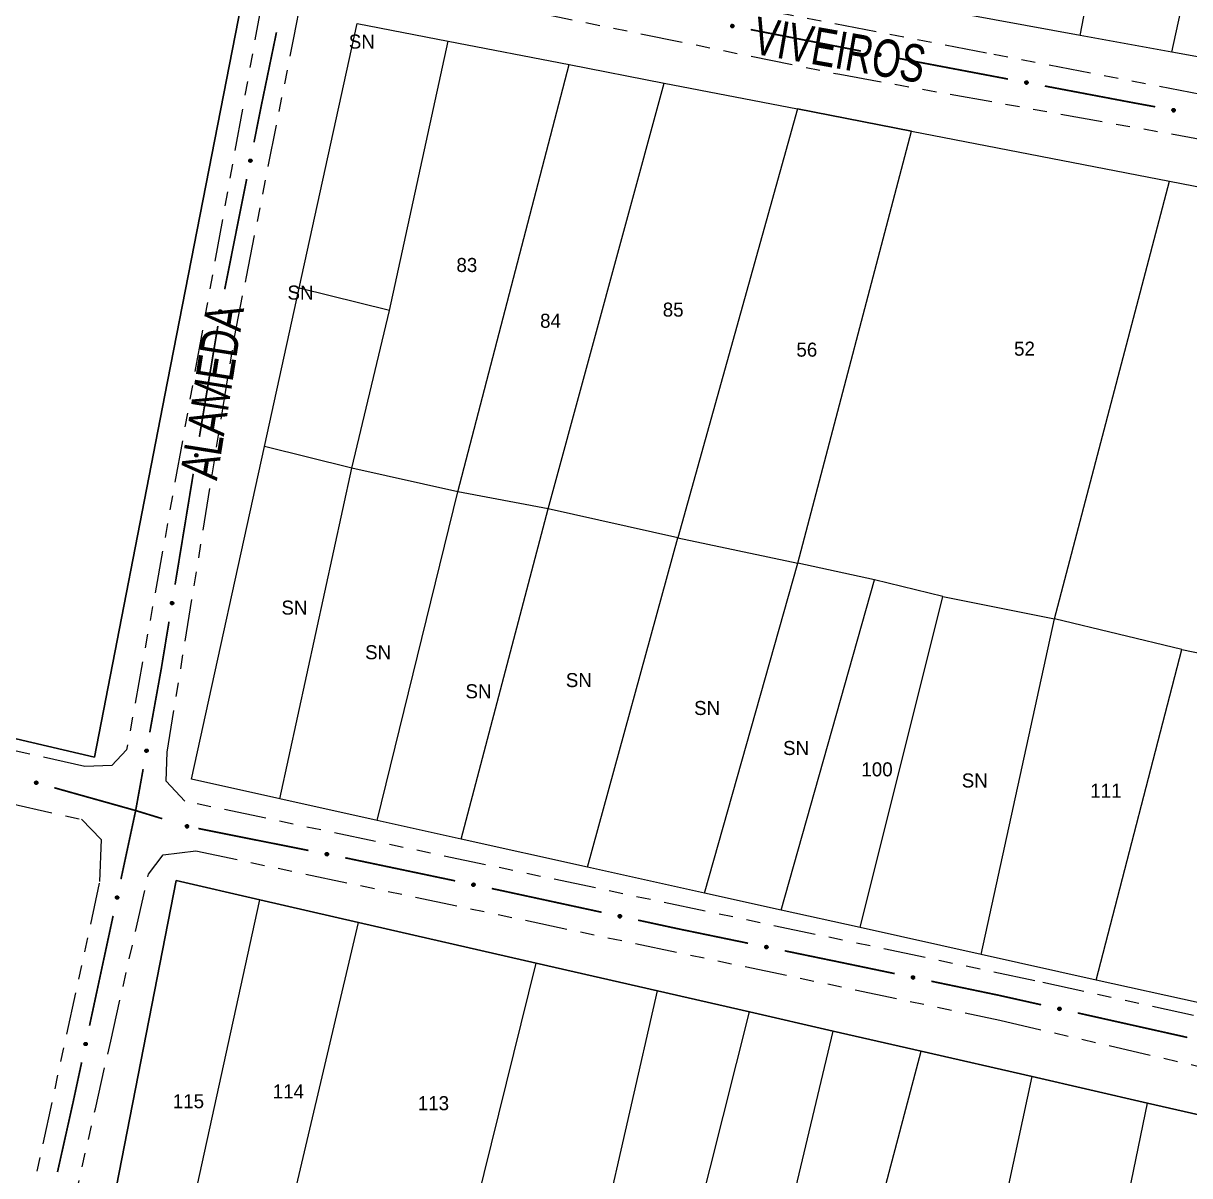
# Model space of a CAD drawing. Extents: x 209193 to 212081, y 4877574 to 4880493.
# Drawn here: x 210983.4 to 211108, y 4878698.2 to 4878821.3 of the extents above; entities that cross this region are included whole.
import ezdxf
from ezdxf.enums import TextEntityAlignment as Align

# ---------------------------------------------------------------- set-up
doc = ezdxf.new("R2010")
doc.units = 0
doc.header["$LTSCALE"] = 1.5
doc.header["$MEASUREMENT"] = 0
doc.linetypes.add('TRACO_25', pattern=[8, 3, -1, 1, -1, 1, -1])
for name, color, linetype in [('CD_MALHA_LOTES', 7, 'CONTINUOUS'), ('RU-QUADRA', 210, 'CONTINUOUS'), ('SV-EIXO-RUA-N-PAV', 6, 'CONTINUOUS'), ('SV-RUA-NAO-PAV', 7, 'CONTINUOUS'), ('SV-TXT-RUA-N-PAV', 7, 'CONTINUOUS'), ('Th_NmrPort', 1, 'CONTINUOUS')]:
    doc.layers.add(name, color=color, linetype=linetype)
doc.styles.add('ARIAL', font='ARIAL.SHX')

msp = doc.modelspace()

# ---------------------------------------------------------------- linework, layer by layer
at = {"layer": 'CD_MALHA_LOTES', "linetype": 'Continuous', "flags": 128}
for points in [[(211096.336239, 4878819.991037), (211104.103904, 4878860.269322)], [(211106.112911, 4878818.216533), (211114.854787, 4878858.151724)], [(211006.679752, 4878823.273756), (210998.540756, 4878781.577056), (210991.027837, 4878742.885523)], [(211096.336239, 4878819.991037), (211081.341526, 4878822.712636)], [(211012.890317, 4878792.999444), (211019.098912, 4878821.277247)], [(211019.098912, 4878821.277247), (211028.818924, 4878819.389638)], [(211106.112911, 4878818.216533), (211096.336239, 4878819.991037)], [(211022.524718, 4878790.593941), (211028.818924, 4878819.389638)], [(211028.818924, 4878819.389638), (211041.74829, 4878816.878778)], [(211117.129556, 4878816.216969), (211106.112911, 4878818.216533)], [(211029.823174, 4878771.230689), (211041.74829, 4878816.878778)], [(211041.74829, 4878816.878778), (211051.898906, 4878814.907547)], [(211039.5048, 4878769.443312), (211051.898906, 4878814.907547)], [(211051.898906, 4878814.907547), (211066.124251, 4878812.14501)], [(211066.124251, 4878812.14501), (211053.356973, 4878766.315402)], [(211078.312231, 4878809.778126), (211066.124251, 4878812.14501)], [(211066.166508, 4878763.634337), (211078.312231, 4878809.778126)], [(211078.312231, 4878809.778126), (211105.873835, 4878804.425711)], [(211093.572957, 4878757.676413), (211105.873835, 4878804.425711)], [(211105.873835, 4878804.425711), (211203.943492, 4878785.380758)], [(211009.179919, 4878776.099984), (211012.890317, 4878792.999444)], [(211022.524718, 4878790.593941), (211012.890317, 4878792.999444)], [(211018.50312, 4878773.762807), (211022.524718, 4878790.593941)], [(211001.374089, 4878740.547383), (211009.179919, 4878776.099984)], [(211018.50312, 4878773.762807), (211009.179919, 4878776.099984)], [(211010.821382, 4878738.450602), (211018.50312, 4878773.762807)], [(211029.823174, 4878771.230689), (211018.50312, 4878773.762807)], [(211021.230855, 4878736.14027), (211029.823174, 4878771.230689)], [(211039.5048, 4878769.443312), (211029.823174, 4878771.230689)], [(211030.189269, 4878734.151994), (211039.5048, 4878769.443312)], [(211053.356973, 4878766.315402), (211039.5048, 4878769.443312)], [(211043.705832, 4878731.152058), (211053.356973, 4878766.315402)], [(211053.356973, 4878766.315402), (211066.166508, 4878763.634337)], [(211056.1972, 4878728.37966), (211066.166508, 4878763.634337)], [(211074.358653, 4878761.84696), (211066.166508, 4878763.634337)], [(211064.37987, 4878726.54959), (211074.358653, 4878761.84696)], [(211081.65711, 4878760.059582), (211074.358653, 4878761.84696)], [(211072.820852, 4878724.690121), (211081.65711, 4878760.059582)], [(211081.65711, 4878760.059582), (211093.572957, 4878757.676413)], [(211085.738087, 4878721.823204), (211093.572957, 4878757.676413)], [(211107.201707, 4878754.399555), (211093.572957, 4878757.676413)], [(211098.048029, 4878719.091072), (211107.201707, 4878754.399555)], [(211107.201707, 4878754.399555), (211118.819658, 4878752.016386)], [(210991.027837, 4878742.885523), (210950.361823, 4878752.40046)], [(211010.821382, 4878738.450602), (211001.374089, 4878740.547383)], [(211021.230855, 4878736.14027), (211010.821382, 4878738.450602)], [(211030.189269, 4878734.151994), (211021.230855, 4878736.14027)], [(211043.705832, 4878731.152058), (211030.189269, 4878734.151994)], [(211056.1972, 4878728.37966), (211043.705832, 4878731.152058)], [(210992.190439, 4878691.074435), (210999.737607, 4878729.712654)], [(210999.737607, 4878729.712654), (211008.684446, 4878727.664197)], [(211000.224832, 4878689.110615), (211008.684446, 4878727.664197)], [(211008.684446, 4878727.664197), (211019.209801, 4878725.254324)], [(211064.37987, 4878726.54959), (211056.1972, 4878728.37966)], [(211072.820852, 4878724.690121), (211064.37987, 4878726.54959)], [(211010.131729, 4878686.674493), (211019.209801, 4878725.254324)], [(211019.209801, 4878725.254324), (211038.21904, 4878720.901992)], [(211085.738087, 4878721.823204), (211072.820852, 4878724.690121)], [(211098.048029, 4878719.091072), (211085.738087, 4878721.823204)], [(211028.646259, 4878682.289473), (211038.21904, 4878720.901992)], [(211038.21904, 4878720.901992), (211051.16517, 4878717.937862)], [(211109.056831, 4878716.647722), (211098.048029, 4878719.091072)], [(211042.288544, 4878679.041309), (211051.16517, 4878717.937862)], [(211051.16517, 4878717.937862), (211061.002586, 4878715.685499)], [(211051.220993, 4878676.767595), (211061.002586, 4878715.685499)], [(211061.002586, 4878715.685499), (211069.949424, 4878713.637042)], [(211060.640666, 4878674.656289), (211069.949424, 4878713.637042)], [(211069.949424, 4878713.637042), (211079.359218, 4878711.482587)], [(211069.08589, 4878672.707391), (211079.359218, 4878711.482587)], [(211079.359218, 4878711.482587), (211091.189786, 4878708.773875)], [(211082.728175, 4878669.459228), (211091.189786, 4878708.773875)], [(211091.189786, 4878708.773875), (211103.518642, 4878705.951075)], [(211095.396011, 4878666.535882), (211103.518642, 4878705.951075)], [(211103.518642, 4878705.951075), (211114.95692, 4878703.332181)]]:
    msp.add_lwpolyline(points, dxfattribs=at)
at = {"layer": 'RU-QUADRA', "linetype": 'Continuous', "flags": 128}
for points in [[(211117.129556, 4878816.216969), (211106.112911, 4878818.216533), (211096.336239, 4878819.991037), (211081.341526, 4878822.712636), (211061.94588, 4878826.233021), (211045.603722, 4878829.199187), (211035.561882, 4878831.02182), (211018.015394, 4878834.206575), (211021.599022, 4878867.436577), (211025.019757, 4878866.947901), (211025.752772, 4878875.092509), (211026.730125, 4878883.888686), (211022.169144, 4878884.703147), (211023.369881, 4878894.509162), (211027.055909, 4878924.611728)], [(211109.056831, 4878716.647722), (211098.048029, 4878719.091072), (211085.738087, 4878721.823204), (211072.820852, 4878724.690121), (211064.37987, 4878726.54959), (211056.1972, 4878728.37966), (211043.705832, 4878731.152058), (211030.189269, 4878734.151994), (211021.230855, 4878736.14027), (211010.821382, 4878738.450602), (211001.374089, 4878740.547383), (211009.179919, 4878776.099984), (211012.890317, 4878792.999444), (211019.098912, 4878821.277247), (211028.818924, 4878819.389638), (211041.74829, 4878816.878778), (211051.898906, 4878814.907547), (211066.124251, 4878812.14501), (211078.312231, 4878809.778126), (211105.873835, 4878804.425711), (211203.943492, 4878785.380758)], [(211146.839089, 4878696.032479), (211128.816342, 4878700.158945), (211114.95692, 4878703.332181), (211103.518642, 4878705.951075), (211091.189786, 4878708.773875), (211079.359218, 4878711.482587), (211069.949424, 4878713.637042), (211061.002586, 4878715.685499), (211051.16517, 4878717.937862), (211038.21904, 4878720.901992), (211019.209801, 4878725.254324), (211008.684446, 4878727.664197), (210999.737607, 4878729.712654), (210992.190439, 4878691.074435)]]:
    msp.add_lwpolyline(points, dxfattribs=at)
msp.add_lwpolyline([(210867.941181, 4878771.685046), (210896.658712, 4878764.965786), (210912.331537, 4878761.298696), (210919.51501, 4878759.617924), (210926.524214, 4878757.977927), (210933.295986, 4878756.393484), (210941.191756, 4878754.546051), (210950.361823, 4878752.40046), (210991.027837, 4878742.885523), (210998.540756, 4878781.577056), (211006.679752, 4878823.273756), (210966.156792, 4878831.080281), (210957.885942, 4878832.673615), (210950.506752, 4878834.095175), (210942.983568, 4878835.544475), (210936.593513, 4878836.775484), (210913.141711, 4878841.293344), (210900.346744, 4878843.803453), (210886.596787, 4878846.430925), (210863.68386, 4878850.821126), (210872.323717, 4878808.373134), (210876.956684, 4878807.496626), (210874.769455, 4878798.808468), (210870.387743, 4878781.403332)], close=True, dxfattribs=at)
at = {"layer": 'SV-EIXO-RUA-N-PAV'}
for points in [[(211059.045247, 4878821.137014), (211059.085413, 4878821.164919), (211059.125641, 4878821.180688), (211059.162978, 4878821.184183), (211059.196777, 4878821.178669), (211059.23072, 4878821.169132), (211059.26282, 4878821.151968), (211059.294228, 4878821.125025), (211059.322503, 4878821.084929), (211059.335948, 4878821.042658), (211059.341334, 4878821.006236), (211059.337613, 4878820.970661), (211059.327796, 4878820.937843), (211059.308864, 4878820.905089), (211059.281249, 4878820.873526), (211059.240243, 4878820.846071), (211059.200699, 4878820.830882), (211059.164496, 4878820.828449), (211059.128755, 4878820.832416), (211059.094219, 4878820.842567), (211059.062806, 4878820.859598), (211059.031078, 4878820.887459), (211059.004515, 4878820.928291), (211058.988916, 4878820.967559), (211058.985975, 4878821.003718), (211058.990673, 4878821.038817), (211058.999824, 4878821.072978), (211059.015735, 4878821.105964), (211059.045247, 4878821.137014)], [(211074.75003, 4878818.07764), (211074.790197, 4878818.105545), (211074.830425, 4878818.121314), (211074.867762, 4878818.124809), (211074.901561, 4878818.119295), (211074.935504, 4878818.109759), (211074.967604, 4878818.092594), (211074.999012, 4878818.065651), (211075.027287, 4878818.025555), (211075.040732, 4878817.983284), (211075.046117, 4878817.946862), (211075.042396, 4878817.911288), (211075.03258, 4878817.878469), (211075.013648, 4878817.845715), (211074.986033, 4878817.814153), (211074.945027, 4878817.786697), (211074.905483, 4878817.771508), (211074.86928, 4878817.769075), (211074.833539, 4878817.773043), (211074.799003, 4878817.783194), (211074.767589, 4878817.800224), (211074.735861, 4878817.828085), (211074.709299, 4878817.868918), (211074.693699, 4878817.908185), (211074.690759, 4878817.944344), (211074.695457, 4878817.979444), (211074.704608, 4878818.013604), (211074.720519, 4878818.046591), (211074.75003, 4878818.07764)], [(211090.469013, 4878815.095344), (211090.509029, 4878815.123464), (211090.549172, 4878815.139448), (211090.586489, 4878815.143144), (211090.620318, 4878815.137811), (211090.654311, 4878815.128457), (211090.686503, 4878815.111465), (211090.718055, 4878815.084691), (211090.746545, 4878815.044748), (211090.760217, 4878815.002549), (211090.765798, 4878814.966157), (211090.762268, 4878814.930563), (211090.752628, 4878814.897692), (211090.733871, 4878814.864837), (211090.706427, 4878814.833127), (211090.665568, 4878814.805451), (211090.626106, 4878814.79005), (211090.589917, 4878814.787423), (211090.554155, 4878814.791199), (211090.519565, 4878814.801164), (211090.488061, 4878814.818026), (211090.456184, 4878814.845716), (211090.429402, 4878814.886406), (211090.413592, 4878814.925589), (211090.410458, 4878814.961732), (211090.414968, 4878814.996856), (211090.423935, 4878815.031065), (211090.439668, 4878815.064136), (211090.469013, 4878815.095344)], [(211106.193662, 4878812.143204), (211106.233528, 4878812.171538), (211106.273584, 4878812.187737), (211106.310882, 4878812.191632), (211106.344738, 4878812.18648), (211106.378781, 4878812.177308), (211106.411063, 4878812.160488), (211106.442758, 4878812.133883), (211106.471461, 4878812.094092), (211106.485358, 4878812.051968), (211106.491133, 4878812.015606), (211106.487794, 4878811.979993), (211106.478329, 4878811.947071), (211106.459749, 4878811.914116), (211106.432474, 4878811.88226), (211106.391764, 4878811.854366), (211106.352385, 4878811.838755), (211106.31621, 4878811.835935), (211106.280429, 4878811.839519), (211106.245786, 4878811.849299), (211106.214192, 4878811.865992), (211106.182167, 4878811.893512), (211106.155169, 4878811.934057), (211106.13915, 4878811.973155), (211106.135822, 4878812.009281), (211106.140144, 4878812.044429), (211106.148928, 4878812.078685), (211106.164485, 4878812.11184), (211106.193662, 4878812.143204)], [(211007.803381, 4878806.731752), (211007.831108, 4878806.691462), (211007.846699, 4878806.651165), (211007.850029, 4878806.613813), (211007.844365, 4878806.580038), (211007.834679, 4878806.546138), (211007.817373, 4878806.514114), (211007.790292, 4878806.482826), (211007.750071, 4878806.454728), (211007.707741, 4878806.44147), (211007.671296, 4878806.436246), (211007.635738, 4878806.440124), (211007.602963, 4878806.450085), (211007.570293, 4878806.469162), (211007.538853, 4878806.496916), (211007.511579, 4878806.538043), (211007.496565, 4878806.577654), (211007.494292, 4878806.613867), (211007.498417, 4878806.64959), (211007.508721, 4878806.684081), (211007.52589, 4878806.715419), (211007.553891, 4878806.747023), (211007.59484, 4878806.773405), (211007.634176, 4878806.788831), (211007.670348, 4878806.791611), (211007.705426, 4878806.786758), (211007.739546, 4878806.777457), (211007.772462, 4878806.7614), (211007.803381, 4878806.731752)], [(211004.588087, 4878790.63011), (211004.617076, 4878790.590718), (211004.633935, 4878790.550935), (211004.638446, 4878790.513707), (211004.633854, 4878790.47977), (211004.625246, 4878790.44558), (211004.608962, 4878790.413024), (211004.582885, 4878790.380894), (211004.543574, 4878790.351538), (211004.501686, 4878790.336945), (211004.465424, 4878790.33057), (211004.429761, 4878790.33332), (211004.396687, 4878790.342239), (211004.363429, 4878790.360272), (211004.331127, 4878790.387016), (211004.302564, 4878790.42726), (211004.286303, 4878790.466375), (211004.282885, 4878790.502499), (211004.285877, 4878790.538334), (211004.295084, 4878790.573134), (211004.311252, 4878790.605), (211004.338238, 4878790.637475), (211004.378332, 4878790.66514), (211004.41716, 4878790.681804), (211004.453226, 4878790.685728), (211004.48844, 4878790.681988), (211004.522837, 4878790.673771), (211004.556245, 4878790.658765), (211004.588087, 4878790.63011)], [(211002.027235, 4878775.264996), (211002.056223, 4878775.225604), (211002.073082, 4878775.185821), (211002.077593, 4878775.148593), (211002.073002, 4878775.114656), (211002.064394, 4878775.080466), (211002.04811, 4878775.04791), (211002.022033, 4878775.01578), (211001.982722, 4878774.986423), (211001.940833, 4878774.971831), (211001.904572, 4878774.965456), (211001.868909, 4878774.968206), (211001.835835, 4878774.977125), (211001.802577, 4878774.995158), (211001.770274, 4878775.021902), (211001.741711, 4878775.062145), (211001.725451, 4878775.101261), (211001.722033, 4878775.137384), (211001.725025, 4878775.17322), (211001.734231, 4878775.20802), (211001.7504, 4878775.239885), (211001.777386, 4878775.272361), (211001.81748, 4878775.300026), (211001.856307, 4878775.316689), (211001.892373, 4878775.320613), (211001.927588, 4878775.316873), (211001.961985, 4878775.308657), (211001.995392, 4878775.29365), (211002.027235, 4878775.264996)], [(210999.433058, 4878759.476991), (210999.462147, 4878759.437674), (210999.479108, 4878759.397935), (210999.483714, 4878759.360718), (210999.479209, 4878759.32677), (210999.470689, 4878759.292558), (210999.454489, 4878759.25996), (210999.428494, 4878759.227763), (210999.389258, 4878759.198306), (210999.347407, 4878759.183607), (210999.311162, 4878759.177139), (210999.275492, 4878759.179798), (210999.242395, 4878759.188632), (210999.209091, 4878759.20658), (210999.17672, 4878759.233241), (210999.148054, 4878759.273411), (210999.131694, 4878759.312485), (210999.128183, 4878759.3486), (210999.131084, 4878759.384443), (210999.140201, 4878759.419266), (210999.156288, 4878759.451173), (210999.183191, 4878759.483717), (210999.223214, 4878759.511485), (210999.261999, 4878759.528248), (210999.298054, 4878759.532264), (210999.333278, 4878759.528614), (210999.367696, 4878759.520485), (210999.401142, 4878759.505565), (210999.433058, 4878759.476991)], [(210996.702988, 4878743.710349), (210996.73144, 4878743.670568), (210996.747759, 4878743.630561), (210996.751766, 4878743.593275), (210996.746715, 4878743.559403), (210996.737645, 4878743.525333), (210996.720922, 4878743.493001), (210996.694412, 4878743.461227), (210996.654707, 4878743.432405), (210996.612625, 4878743.418381), (210996.57628, 4878743.412498), (210996.540657, 4878743.415731), (210996.507707, 4878743.425096), (210996.474697, 4878743.443578), (210996.442759, 4878743.470757), (210996.414744, 4878743.511384), (210996.399015, 4878743.550716), (210996.396086, 4878743.586882), (210996.399563, 4878743.622674), (210996.40924, 4878743.657346), (210996.425839, 4878743.68899), (210996.453262, 4878743.721097), (210996.493726, 4878743.748216), (210996.532776, 4878743.764352), (210996.568892, 4878743.767788), (210996.604052, 4878743.763571), (210996.638335, 4878743.75489), (210996.671536, 4878743.739432), (210996.702988, 4878743.710349)], [(210984.687478, 4878740.316382), (210984.729766, 4878740.340955), (210984.771134, 4878740.353427), (210984.808632, 4878740.353899), (210984.841876, 4878740.345675), (210984.874939, 4878740.333431), (210984.905549, 4878740.313733), (210984.934681, 4878740.284344), (210984.959629, 4878740.242097), (210984.96962, 4878740.198879), (210984.972049, 4878740.162142), (210984.96547, 4878740.126983), (210984.953037, 4878740.095063), (210984.931524, 4878740.063943), (210984.901453, 4878740.034712), (210984.858365, 4878740.010655), (210984.817725, 4878739.998705), (210984.781443, 4878739.999202), (210984.746139, 4878740.00604), (210984.712534, 4878740.018944), (210984.682598, 4878740.038454), (210984.653221, 4878740.068784), (210984.630039, 4878740.111626), (210984.617659, 4878740.152024), (210984.617646, 4878740.188303), (210984.62516, 4878740.222909), (210984.637037, 4878740.25622), (210984.655558, 4878740.287815), (210984.687478, 4878740.316382)], [(211000.785755, 4878735.65332), (211000.826036, 4878735.681059), (211000.866328, 4878735.696663), (211000.903679, 4878735.700004), (211000.937455, 4878735.694351), (211000.971358, 4878735.684675), (211001.003388, 4878735.667379), (211001.034685, 4878735.640308), (211001.062794, 4878735.600095), (211001.076066, 4878735.55777), (211001.081302, 4878735.521326), (211001.077434, 4878735.485767), (211001.067483, 4878735.452989), (211001.048416, 4878735.420313), (211001.020672, 4878735.388864), (211000.979554, 4878735.361577), (211000.939948, 4878735.346551), (211000.903735, 4878735.344267), (211000.86801, 4878735.348381), (211000.833516, 4878735.358674), (211000.802173, 4878735.375834), (211000.77056, 4878735.403825), (211000.744166, 4878735.444766), (211000.728728, 4878735.484097), (211000.725936, 4878735.520268), (211000.730778, 4878735.555348), (211000.740069, 4878735.589471), (211000.756116, 4878735.622391), (211000.785755, 4878735.65332)], [(211015.723632, 4878732.679575), (211015.763913, 4878732.707315), (211015.804205, 4878732.722918), (211015.841556, 4878732.72626), (211015.875333, 4878732.720606), (211015.909236, 4878732.710931), (211015.941265, 4878732.693634), (211015.972562, 4878732.666563), (211016.000672, 4878732.626351), (211016.013944, 4878732.584025), (211016.019179, 4878732.547582), (211016.015312, 4878732.512022), (211016.005361, 4878732.479244), (211015.986294, 4878732.446568), (211015.95855, 4878732.41512), (211015.917431, 4878732.387833), (211015.877825, 4878732.372806), (211015.841612, 4878732.370523), (211015.805888, 4878732.374637), (211015.771394, 4878732.38493), (211015.740051, 4878732.402089), (211015.708438, 4878732.43008), (211015.682043, 4878732.471022), (211015.666605, 4878732.510353), (211015.663814, 4878732.546524), (211015.668656, 4878732.581604), (211015.677947, 4878732.615726), (211015.693993, 4878732.648647), (211015.723632, 4878732.679575)], [(211031.387988, 4878729.41442), (211031.428552, 4878729.441744), (211031.469002, 4878729.456932), (211031.506386, 4878729.45989), (211031.540102, 4878729.453889), (211031.573904, 4878729.443865), (211031.605754, 4878729.42624), (211031.636771, 4878729.398848), (211031.664465, 4878729.358349), (211031.677301, 4878729.315889), (211031.682161, 4878729.279394), (211031.677929, 4878729.243876), (211031.667641, 4878729.211202), (211031.648239, 4878729.178724), (211031.620173, 4878729.147562), (211031.578775, 4878729.1207), (211031.539017, 4878729.106082), (211031.502783, 4878729.104171), (211031.467103, 4878729.108652), (211031.432716, 4878729.119299), (211031.401551, 4878729.13678), (211031.370228, 4878729.165095), (211031.344256, 4878729.206306), (211031.329223, 4878729.245793), (211031.326804, 4878729.281991), (211031.332006, 4878729.317019), (211031.341648, 4878729.351045), (211031.358032, 4878729.383798), (211031.387988, 4878729.41442)], [(210993.560873, 4878728.020352), (210993.588022, 4878727.979671), (210993.603036, 4878727.939155), (210993.605833, 4878727.901759), (210993.599687, 4878727.868069), (210993.589518, 4878727.83431), (210993.571756, 4878727.802537), (210993.544231, 4878727.771638), (210993.503613, 4878727.744118), (210993.461098, 4878727.731465), (210993.424582, 4878727.726762), (210993.389083, 4878727.731147), (210993.356454, 4878727.741576), (210993.324059, 4878727.761117), (210993.293019, 4878727.789317), (210993.266335, 4878727.83083), (210993.251888, 4878727.870651), (210993.250133, 4878727.906893), (210993.254767, 4878727.942553), (210993.265562, 4878727.976894), (210993.283178, 4878728.007983), (210993.311627, 4878728.039185), (210993.352949, 4878728.064979), (210993.392501, 4878728.079842), (210993.428709, 4878728.082105), (210993.463714, 4878728.076752), (210993.497698, 4878728.066964), (210993.530381, 4878728.050439), (210993.560873, 4878728.020352)], [(211047.030857, 4878726.049732), (211047.071591, 4878726.076801), (211047.112136, 4878726.091736), (211047.149537, 4878726.09446), (211047.183215, 4878726.088249), (211047.216954, 4878726.078014), (211047.248693, 4878726.06019), (211047.279538, 4878726.032605), (211047.306979, 4878725.991933), (211047.319549, 4878725.949394), (211047.324181, 4878725.912869), (211047.319726, 4878725.877378), (211047.309234, 4878725.844769), (211047.28963, 4878725.812413), (211047.261369, 4878725.781428), (211047.219805, 4878725.754824), (211047.179956, 4878725.740455), (211047.14371, 4878725.738771), (211047.108059, 4878725.743475), (211047.073739, 4878725.754337), (211047.042685, 4878725.772013), (211047.011539, 4878725.800523), (211046.985825, 4878725.841895), (211046.971039, 4878725.881476), (211046.968846, 4878725.917688), (211046.974268, 4878725.952683), (211046.984122, 4878725.986647), (211047.000711, 4878726.019298), (211047.030857, 4878726.049732)], [(211062.686925, 4878722.756058), (211062.727398, 4878722.783515), (211062.767798, 4878722.798837), (211062.805172, 4878722.801917), (211062.838908, 4878722.796028), (211062.872743, 4878722.786116), (211062.904651, 4878722.768596), (211062.935758, 4878722.741307), (211062.963586, 4878722.700899), (211062.976561, 4878722.658482), (211062.981542, 4878722.622002), (211062.977426, 4878722.586471), (211062.967246, 4878722.553763), (211062.947952, 4878722.521221), (211062.919989, 4878722.489967), (211062.87868, 4878722.462968), (211062.83897, 4878722.448219), (211062.802742, 4878722.446189), (211062.767048, 4878722.450552), (211062.732626, 4878722.461086), (211062.701404, 4878722.478464), (211062.669987, 4878722.506675), (211062.643879, 4878722.5478), (211062.628716, 4878722.587238), (211062.626178, 4878722.623428), (211062.631265, 4878722.658473), (211062.640794, 4878722.69253), (211062.65707, 4878722.725338), (211062.686925, 4878722.756058)], [(211078.35416, 4878719.508967), (211078.394681, 4878719.536354), (211078.435108, 4878719.551606), (211078.472487, 4878719.554622), (211078.506212, 4878719.548675), (211078.54003, 4878719.538704), (211078.571908, 4878719.52113), (211078.602967, 4878719.493787), (211078.630726, 4878719.453331), (211078.643628, 4878719.410892), (211078.648546, 4878719.374404), (211078.64437, 4878719.33888), (211078.634133, 4878719.30619), (211078.614783, 4878719.273681), (211078.586766, 4878719.242475), (211078.545411, 4878719.215547), (211078.505675, 4878719.200866), (211078.469444, 4878719.198898), (211078.433757, 4878719.203323), (211078.399354, 4878719.213916), (211078.368162, 4878719.231348), (211078.336793, 4878719.259613), (211078.310756, 4878719.300783), (211078.295661, 4878719.340247), (211078.293185, 4878719.376441), (211078.298333, 4878719.411477), (211078.30792, 4878719.445518), (211078.324253, 4878719.478297), (211078.35416, 4878719.508967)], [(211093.999759, 4878716.154326), (211094.040678, 4878716.181116), (211094.081323, 4878716.195773), (211094.118743, 4878716.19824), (211094.152377, 4878716.191798), (211094.186045, 4878716.181333), (211094.217661, 4878716.163292), (211094.248317, 4878716.135496), (211094.275478, 4878716.094637), (211094.287757, 4878716.052013), (211094.292138, 4878716.015457), (211094.287441, 4878715.979998), (211094.276726, 4878715.947461), (211094.2569, 4878715.91524), (211094.228428, 4878715.884449), (211094.186682, 4878715.858131), (211094.146736, 4878715.844035), (211094.11048, 4878715.842599), (211094.074861, 4878715.847547), (211094.040617, 4878715.858644), (211094.009684, 4878715.876532), (211093.978734, 4878715.905255), (211093.953304, 4878715.946802), (211093.93879, 4878715.986483), (211093.936845, 4878716.02271), (211093.942507, 4878716.057667), (211093.952593, 4878716.091563), (211093.969405, 4878716.124099), (211093.999759, 4878716.154326)], [(210990.202189, 4878712.376796), (210990.229319, 4878712.336102), (210990.244315, 4878712.29558), (210990.247094, 4878712.258183), (210990.240933, 4878712.224495), (210990.230749, 4878712.190741), (210990.212972, 4878712.158976), (210990.185433, 4878712.12809), (210990.144803, 4878712.100588), (210990.102282, 4878712.087955), (210990.065764, 4878712.083268), (210990.030267, 4878712.08767), (210989.997642, 4878712.098113), (210989.965257, 4878712.117669), (210989.934229, 4878712.145884), (210989.907564, 4878712.187408), (210989.893135, 4878712.227236), (210989.891397, 4878712.263479), (210989.896048, 4878712.299137), (210989.906858, 4878712.333473), (210989.924488, 4878712.364554), (210989.952951, 4878712.395743), (210989.994285, 4878712.421518), (210990.033844, 4878712.436363), (210990.070053, 4878712.43861), (210990.105056, 4878712.43324), (210990.139035, 4878712.423437), (210990.17171, 4878712.406897), (210990.202189, 4878712.376796)]]:
    msp.add_lwpolyline(points, close=True, dxfattribs=at)
for points in [[(211058.990673, 4878821.038817), (211059.341334, 4878821.006236)], [(211058.990792, 4878821.020347), (211059.337248, 4878820.98622)], [(211058.999176, 4878821.056249), (211059.334099, 4878821.027149)], [(211058.999824, 4878821.072978), (211059.335948, 4878821.042658)], [(211059.012395, 4878821.088428), (211059.324811, 4878821.065102)], [(211059.015735, 4878821.105964), (211059.322503, 4878821.084929)], [(211059.030972, 4878821.119563), (211059.304547, 4878821.103804)], [(211059.045247, 4878821.137014), (211059.294228, 4878821.125025)], [(211059.067743, 4878821.151325), (211059.271185, 4878821.139497)], [(211059.085413, 4878821.164919), (211059.26282, 4878821.151968)], [(211059.108306, 4878821.174007), (211059.237892, 4878821.161274)], [(211059.125641, 4878821.180688), (211059.23072, 4878821.169132)], [(211058.985975, 4878821.003718), (211059.337613, 4878820.970661)], [(211058.988916, 4878820.967559), (211059.327796, 4878820.937843)], [(211058.990705, 4878820.98422), (211059.329646, 4878820.954337)], [(211058.998654, 4878820.946527), (211059.313487, 4878820.92134)], [(211059.004515, 4878820.928291), (211059.308864, 4878820.905089)], [(211059.021858, 4878820.908643), (211059.291971, 4878820.889387)], [(211059.031078, 4878820.887459), (211059.281249, 4878820.873526)], [(211059.052802, 4878820.874811), (211059.253043, 4878820.860826)], [(211059.062806, 4878820.859598), (211059.240243, 4878820.846071)], [(211059.082894, 4878820.850877), (211059.21408, 4878820.839223)], [(211059.094219, 4878820.842567), (211059.200699, 4878820.830882)], [(211074.690759, 4878817.944344), (211075.042396, 4878817.911288)], [(211074.693699, 4878817.908185), (211075.03258, 4878817.878469)], [(211074.695457, 4878817.979444), (211075.046117, 4878817.946862)], [(211074.695489, 4878817.924846), (211075.03443, 4878817.894963)], [(211074.695576, 4878817.960974), (211075.042031, 4878817.926846)], [(211074.703438, 4878817.887153), (211075.018271, 4878817.861966)], [(211074.70396, 4878817.996875), (211075.038883, 4878817.967775)], [(211074.704608, 4878818.013604), (211075.040732, 4878817.983284)], [(211074.709299, 4878817.868918), (211075.013648, 4878817.845715)], [(211074.717179, 4878818.029054), (211075.029595, 4878818.005729)], [(211074.720519, 4878818.046591), (211075.027287, 4878818.025555)], [(211074.726642, 4878817.849269), (211074.996754, 4878817.830014)], [(211074.735756, 4878818.06019), (211075.00933, 4878818.044431)], [(211074.735861, 4878817.828085), (211074.986033, 4878817.814153)], [(211074.75003, 4878818.07764), (211074.999012, 4878818.065651)], [(211074.757586, 4878817.815437), (211074.957826, 4878817.801452)], [(211074.767589, 4878817.800224), (211074.945027, 4878817.786697)], [(211074.772527, 4878818.091951), (211074.975969, 4878818.080123)], [(211074.787677, 4878817.791503), (211074.918864, 4878817.779849)], [(211074.790197, 4878818.105545), (211074.967604, 4878818.092594)], [(211074.799003, 4878817.783194), (211074.905483, 4878817.771508)], [(211074.81309, 4878818.114633), (211074.942676, 4878818.101901)], [(211074.830425, 4878818.121314), (211074.935504, 4878818.109759)], [(211090.410458, 4878814.961732), (211090.762268, 4878814.930563)], [(211090.413592, 4878814.925589), (211090.752628, 4878814.897692)], [(211090.414968, 4878814.996856), (211090.765798, 4878814.966157)], [(211090.415185, 4878814.978387), (211090.761819, 4878814.94612)], [(211090.415292, 4878814.942259), (211090.754389, 4878814.914196)], [(211090.423376, 4878815.014332), (211090.758451, 4878814.98703)], [(211090.423443, 4878814.904609), (211090.738407, 4878814.881113)], [(211090.423935, 4878815.031065), (211090.760217, 4878815.002549)], [(211090.429402, 4878814.886406), (211090.733871, 4878814.864837)], [(211090.436423, 4878815.046582), (211090.748959, 4878815.024934)], [(211090.439668, 4878815.064136), (211090.746545, 4878815.044748)], [(211090.44685, 4878814.86685), (211090.717063, 4878814.849045)], [(211090.454832, 4878815.077817), (211090.728487, 4878815.063526)], [(211090.456184, 4878814.845716), (211090.706427, 4878814.833127)], [(211090.469013, 4878815.095344), (211090.718055, 4878815.084691)], [(211090.477975, 4878814.833185), (211090.678289, 4878814.820275)], [(211090.488061, 4878814.818026), (211090.665568, 4878814.805451)], [(211090.491432, 4878815.109775), (211090.694934, 4878815.09904)], [(211090.508195, 4878814.809413), (211090.639442, 4878814.798463)], [(211090.509029, 4878815.123464), (211090.686503, 4878815.111465)], [(211090.519565, 4878814.801164), (211090.626106, 4878814.79005)], [(211090.531873, 4878815.132675), (211090.661526, 4878815.120638)], [(211090.549172, 4878815.139448), (211090.654311, 4878815.128457)], [(211106.135822, 4878812.009281), (211106.487794, 4878811.979993)], [(211106.13915, 4878811.973155), (211106.478329, 4878811.947071)], [(211106.140144, 4878812.044429), (211106.491133, 4878812.015606)], [(211106.140461, 4878812.025961), (211106.487262, 4878811.995547)], [(211106.140761, 4878811.989835), (211106.480003, 4878811.963584)], [(211106.148459, 4878812.06195), (211106.483675, 4878812.036439)], [(211106.148928, 4878812.078685), (211106.485358, 4878812.051968)], [(211106.149113, 4878811.952229), (211106.464198, 4878811.930416)], [(211106.155169, 4878811.934057), (211106.459749, 4878811.914116)], [(211106.161333, 4878812.094269), (211106.473981, 4878812.074292)], [(211106.164485, 4878812.11184), (211106.471461, 4878812.094092)], [(211106.172721, 4878811.914595), (211106.443025, 4878811.898235)], [(211106.179576, 4878812.125602), (211106.453303, 4878812.112774)], [(211106.182167, 4878811.893512), (211106.432474, 4878811.88226)], [(211106.193662, 4878812.143204), (211106.442758, 4878812.133883)], [(211106.204026, 4878811.881097), (211106.404405, 4878811.869258)], [(211106.214192, 4878811.865992), (211106.391764, 4878811.854366)], [(211106.216005, 4878812.157755), (211106.419561, 4878812.148107)], [(211106.233528, 4878812.171538), (211106.411063, 4878812.160488)], [(211106.234372, 4878811.857487), (211106.365676, 4878811.847239)], [(211106.245786, 4878811.849299), (211106.352385, 4878811.838755)], [(211106.256322, 4878812.180871), (211106.386037, 4878812.169527)], [(211106.273584, 4878812.187737), (211106.378781, 4878812.177308)], [(211007.508721, 4878806.684081), (211007.496565, 4878806.577654)], [(211007.51708, 4878806.69537), (211007.504846, 4878806.564236)], [(211007.52589, 4878806.715419), (211007.511579, 4878806.538043)], [(211007.541147, 4878806.725355), (211007.526278, 4878806.525178)], [(211007.553891, 4878806.747023), (211007.538853, 4878806.496916)], [(211007.575115, 4878806.75615), (211007.554666, 4878806.486124)], [(211007.59484, 4878806.773405), (211007.570293, 4878806.469162)], [(211007.613102, 4878806.779186), (211007.586524, 4878806.464467)], [(211007.634176, 4878806.788831), (211007.602963, 4878806.450085)], [(211007.650829, 4878806.786968), (211007.619449, 4878806.448162)], [(211007.670348, 4878806.791611), (211007.635738, 4878806.440124)], [(211007.686956, 4878806.786721), (211007.651298, 4878806.44042)], [(211007.705426, 4878806.786758), (211007.671296, 4878806.436246)], [(211007.72282, 4878806.778179), (211007.69224, 4878806.443387)], [(211007.739546, 4878806.777457), (211007.707741, 4878806.44147)], [(211007.75494, 4878806.764817), (211007.730235, 4878806.452508)], [(211007.772462, 4878806.7614), (211007.750071, 4878806.454728)], [(211007.785994, 4878806.746103), (211007.769026, 4878806.472601)], [(211007.803381, 4878806.731752), (211007.790292, 4878806.482826)], [(211007.817592, 4878806.709192), (211007.804865, 4878806.505805)], [(211007.831108, 4878806.691462), (211007.817373, 4878806.514114)], [(211007.840095, 4878806.668529), (211007.82679, 4878806.539001)], [(211007.846699, 4878806.651165), (211007.834679, 4878806.546138)], [(211004.295084, 4878790.573134), (211004.286303, 4878790.466375)], [(211004.303081, 4878790.584682), (211004.295006, 4878790.453226)], [(211004.311252, 4878790.605), (211004.302564, 4878790.42726)], [(211004.326187, 4878790.615414), (211004.317663, 4878790.414867)], [(211004.338238, 4878790.637475), (211004.331127, 4878790.387016)], [(211004.359163, 4878790.647269), (211004.347274, 4878790.376731)], [(211004.378332, 4878790.66514), (211004.363429, 4878790.360272)], [(211004.396401, 4878790.671496), (211004.379801, 4878790.356093)], [(211004.41716, 4878790.681804), (211004.396687, 4878790.342239)], [(211004.433864, 4878790.680469), (211004.413226, 4878790.340839)], [(211004.453226, 4878790.685728), (211004.429761, 4878790.33332)], [(211004.46998, 4878790.681366), (211004.445304, 4878790.334109)], [(211004.48844, 4878790.681988), (211004.465424, 4878790.33057)], [(211004.506097, 4878790.673963), (211004.486131, 4878790.338372)], [(211004.522837, 4878790.673771), (211004.501686, 4878790.336945)], [(211004.538624, 4878790.661625), (211004.523818, 4878790.348691)], [(211004.556245, 4878790.658765), (211004.543574, 4878790.351538)], [(211004.570254, 4878790.643904), (211004.561954, 4878790.370001)], [(211004.588087, 4878790.63011), (211004.582885, 4878790.380894)], [(211004.603005, 4878790.608011), (211004.596724, 4878790.404323)], [(211004.617076, 4878790.590718), (211004.608962, 4878790.413024)], [(211004.626784, 4878790.568081), (211004.617587, 4878790.438197)], [(211004.633935, 4878790.550935), (211004.625246, 4878790.44558)], [(211001.734231, 4878775.20802), (211001.725451, 4878775.101261)], [(211001.742229, 4878775.219567), (211001.734153, 4878775.088112)], [(211001.7504, 4878775.239885), (211001.741711, 4878775.062145)], [(211001.765335, 4878775.2503), (211001.75681, 4878775.049752)], [(211001.777386, 4878775.272361), (211001.770274, 4878775.021902)], [(211001.798311, 4878775.282154), (211001.786421, 4878775.011617)], [(211001.81748, 4878775.300026), (211001.802577, 4878774.995158)], [(211001.835549, 4878775.306381), (211001.818949, 4878774.990979)], [(211001.856307, 4878775.316689), (211001.835835, 4878774.977125)], [(211001.873011, 4878775.315354), (211001.852373, 4878774.975725)], [(211001.892373, 4878775.320613), (211001.868909, 4878774.968206)], [(211001.909128, 4878775.316252), (211001.884452, 4878774.968995)], [(211001.927588, 4878775.316873), (211001.904572, 4878774.965456)], [(211001.945244, 4878775.308849), (211001.925279, 4878774.973257)], [(211001.961985, 4878775.308657), (211001.940833, 4878774.971831)], [(211001.977771, 4878775.296511), (211001.962966, 4878774.983576)], [(211001.995392, 4878775.29365), (211001.982722, 4878774.986423)], [(211002.009401, 4878775.278789), (211002.001101, 4878775.004887)], [(211002.027235, 4878775.264996), (211002.022033, 4878775.01578)], [(211002.042153, 4878775.242897), (211002.035872, 4878775.039209)], [(211002.056223, 4878775.225604), (211002.04811, 4878775.04791)], [(211002.065932, 4878775.202967), (211002.056734, 4878775.073082)], [(211002.073082, 4878775.185821), (211002.064394, 4878775.080466)], [(210999.140201, 4878759.419266), (210999.131694, 4878759.312485)], [(210999.148169, 4878759.430834), (210999.14043, 4878759.299359)], [(210999.156288, 4878759.451173), (210999.148054, 4878759.273411)], [(210999.171196, 4878759.461626), (210999.163185, 4878759.261057)], [(210999.183191, 4878759.483717), (210999.17672, 4878759.233241)], [(210999.20409, 4878759.493564), (210999.192893, 4878759.222997)], [(210999.223214, 4878759.511485), (210999.209091, 4878759.20658)], [(210999.241266, 4878759.517887), (210999.225473, 4878759.202443)], [(210999.261999, 4878759.528248), (210999.242395, 4878759.188632)], [(210999.278706, 4878759.526956), (210999.258937, 4878759.187274)], [(210999.298054, 4878759.532264), (210999.275492, 4878759.179798)], [(210999.31482, 4878759.527945), (210999.291033, 4878759.180626)], [(210999.333278, 4878759.528614), (210999.311162, 4878759.177139)], [(210999.350955, 4878759.520635), (210999.331849, 4878759.184993)], [(210999.367696, 4878759.520485), (210999.347407, 4878759.183607)], [(210999.383514, 4878759.50838), (210999.369509, 4878759.195409)], [(210999.401142, 4878759.505565), (210999.389258, 4878759.198306)], [(210999.415189, 4878759.49074), (210999.40759, 4878759.216817)], [(210999.433058, 4878759.476991), (210999.428494, 4878759.227763)], [(210999.448033, 4878759.454931), (210999.442273, 4878759.251228)], [(210999.462147, 4878759.437674), (210999.454489, 4878759.25996)], [(210999.471913, 4878759.415062), (210999.463048, 4878759.285154)], [(210999.479108, 4878759.397935), (210999.470689, 4878759.292558)], [(210996.51188, 4878743.754327), (210996.49101, 4878743.439178)], [(210996.532776, 4878743.764352), (210996.507707, 4878743.425096)], [(210996.54946, 4878743.762792), (210996.524225, 4878743.423473)], [(210996.568892, 4878743.767788), (210996.540657, 4878743.415731)], [(210996.585586, 4878743.7632), (210996.55621, 4878743.416309)], [(210996.604052, 4878743.763571), (210996.57628, 4878743.412498)], [(210996.621599, 4878743.755309), (210996.597091, 4878743.420018)], [(210996.638335, 4878743.75489), (210996.612625, 4878743.418381)], [(210996.40924, 4878743.657346), (210996.399015, 4878743.550716)], [(210996.417393, 4878743.668784), (210996.407538, 4878743.53745)], [(210996.425839, 4878743.68899), (210996.414744, 4878743.511384)], [(210996.440913, 4878743.699201), (210996.429674, 4878743.498787)], [(210996.453262, 4878743.721097), (210996.442759, 4878743.470757)], [(210996.474317, 4878743.730606), (210996.458766, 4878743.460254)], [(210996.493726, 4878743.748216), (210996.474697, 4878743.443578)], [(210996.653956, 4878743.742531), (210996.634914, 4878743.429826)], [(210996.671536, 4878743.739432), (210996.654707, 4878743.432405)], [(210996.685343, 4878743.724383), (210996.673335, 4878743.450618)], [(210996.702988, 4878743.710349), (210996.694412, 4878743.461227)], [(210996.717606, 4878743.688051), (210996.708567, 4878743.484466)], [(210996.73144, 4878743.670568), (210996.720922, 4878743.493001)], [(210996.740841, 4878743.647802), (210996.729886, 4878743.518054)], [(210996.747759, 4878743.630561), (210996.737645, 4878743.525333)], [(210984.617646, 4878740.188303), (210984.96547, 4878740.126983)], [(210984.617659, 4878740.152024), (210984.953037, 4878740.095063)], [(210984.620787, 4878740.168487), (210984.956212, 4878740.111354)], [(210984.623788, 4878740.204489), (210984.966361, 4878740.142521)], [(210984.62516, 4878740.222909), (210984.972049, 4878740.162142)], [(210984.625669, 4878740.130275), (210984.937443, 4878740.079769)], [(210984.630039, 4878740.111626), (210984.931524, 4878740.063943)], [(210984.635042, 4878740.239597), (210984.966525, 4878740.18357)], [(210984.637037, 4878740.25622), (210984.96962, 4878740.198879)], [(210984.64574, 4878740.090642), (210984.913419, 4878740.049656)], [(210984.650814, 4878740.270605), (210984.960329, 4878740.222149)], [(210984.653221, 4878740.068784), (210984.901453, 4878740.034712)], [(210984.655558, 4878740.287815), (210984.959629, 4878740.242097)], [(210984.671843, 4878740.30014), (210984.943254, 4878740.26236)], [(210984.673854, 4878740.054424), (210984.872314, 4878740.024329)], [(210984.682598, 4878740.038454), (210984.858365, 4878740.010655)], [(210984.687478, 4878740.316382), (210984.934681, 4878740.284344)], [(210984.701916, 4878740.02814), (210984.831735, 4878740.00594)], [(210984.711056, 4878740.328831), (210984.91288, 4878740.300628)], [(210984.712534, 4878740.018944), (210984.817725, 4878739.998705)], [(210984.729766, 4878740.340955), (210984.905549, 4878740.313733)], [(210984.753317, 4878740.348167), (210984.881454, 4878740.32502)], [(210984.771134, 4878740.353427), (210984.874939, 4878740.333431)], [(211000.725936, 4878735.520268), (211001.077434, 4878735.485767)], [(211000.728728, 4878735.484097), (211001.067483, 4878735.452989)], [(211000.730585, 4878735.500751), (211001.069401, 4878735.469475)], [(211000.730778, 4878735.555348), (211001.081302, 4878735.521326)], [(211000.730821, 4878735.536878), (211001.077133, 4878735.501327)], [(211000.738379, 4878735.463026), (211001.053106, 4878735.436545)], [(211000.739352, 4878735.572744), (211001.074153, 4878735.542268)], [(211000.740069, 4878735.589471), (211001.076066, 4878735.55777)], [(211000.744166, 4878735.444766), (211001.048416, 4878735.420313)], [(211000.752704, 4878735.604869), (211001.065021, 4878735.58026)], [(211000.756116, 4878735.622391), (211001.062794, 4878735.600095)], [(211000.761427, 4878735.425046), (211001.031459, 4878735.404681)], [(211000.77056, 4878735.403825), (211001.020672, 4878735.388864)], [(211000.771409, 4878735.635928), (211001.044916, 4878735.619045)], [(211000.785755, 4878735.65332), (211001.034685, 4878735.640308)], [(211000.792232, 4878735.391088), (211000.992414, 4878735.37628)], [(211000.802173, 4878735.375834), (211000.979554, 4878735.361577)], [(211000.80831, 4878735.667538), (211001.011701, 4878735.654874)], [(211000.822225, 4878735.36703), (211000.953363, 4878735.354837)], [(211000.826036, 4878735.681059), (211001.003388, 4878735.667379)], [(211000.833516, 4878735.358674), (211000.939948, 4878735.346551)], [(211000.848966, 4878735.690053), (211000.978498, 4878735.676788)], [(211000.866328, 4878735.696663), (211000.971358, 4878735.684675)], [(211015.663814, 4878732.546524), (211016.015312, 4878732.512022)], [(211015.668656, 4878732.581604), (211016.019179, 4878732.547582)], [(211015.668698, 4878732.563133), (211016.015011, 4878732.527583)], [(211015.67723, 4878732.599), (211016.012031, 4878732.568523)], [(211015.677947, 4878732.615726), (211016.013944, 4878732.584025)], [(211015.690581, 4878732.631124), (211016.002898, 4878732.606515)], [(211015.693993, 4878732.648647), (211016.000672, 4878732.626351)], [(211015.709286, 4878732.662183), (211015.982793, 4878732.6453)], [(211015.723632, 4878732.679575), (211015.972562, 4878732.666563)], [(211015.746187, 4878732.693793), (211015.949579, 4878732.68113)], [(211015.763913, 4878732.707315), (211015.941265, 4878732.693634)], [(211015.786843, 4878732.716308), (211015.916376, 4878732.703044)], [(211015.804205, 4878732.722918), (211015.909236, 4878732.710931)], [(211015.666605, 4878732.510353), (211016.005361, 4878732.479244)], [(211015.668463, 4878732.527006), (211016.007279, 4878732.495731)], [(211015.676257, 4878732.489281), (211015.990984, 4878732.462801)], [(211015.682043, 4878732.471022), (211015.986294, 4878732.446568)], [(211015.699305, 4878732.451302), (211015.969336, 4878732.430936)], [(211015.708438, 4878732.43008), (211015.95855, 4878732.41512)], [(211015.73011, 4878732.417343), (211015.930291, 4878732.402536)], [(211015.740051, 4878732.402089), (211015.917431, 4878732.387833)], [(211015.760103, 4878732.393285), (211015.89124, 4878732.381092)], [(211015.771394, 4878732.38493), (211015.877825, 4878732.372806)], [(211031.326804, 4878729.281991), (211031.677929, 4878729.243876)], [(211031.329223, 4878729.245793), (211031.667641, 4878729.211202)], [(211031.331252, 4878729.262427), (211031.669728, 4878729.227668)], [(211031.331859, 4878729.29855), (211031.677787, 4878729.259439)], [(211031.332006, 4878729.317019), (211031.682161, 4878729.279394)], [(211031.338658, 4878729.224623), (211031.653096, 4878729.194907)], [(211031.340759, 4878729.334327), (211031.675229, 4878729.300408)], [(211031.341648, 4878729.351045), (211031.677301, 4878729.315889)], [(211031.344256, 4878729.206306), (211031.648239, 4878729.178724)], [(211031.35444, 4878729.366312), (211031.666487, 4878729.338492)], [(211031.358032, 4878729.383798), (211031.664465, 4878729.358349)], [(211031.361314, 4878729.186409), (211031.631121, 4878729.163267)], [(211031.370228, 4878729.165095), (211031.620173, 4878729.147562)], [(211031.373463, 4878729.397177), (211031.646783, 4878729.377481)], [(211031.387988, 4878729.41442), (211031.636771, 4878729.398848)], [(211031.391767, 4878729.152136), (211031.591786, 4878729.13527)], [(211031.401551, 4878729.13678), (211031.578775, 4878729.1207)], [(211031.410688, 4878729.428406), (211031.613938, 4878729.41365)], [(211031.421512, 4878729.127771), (211031.552517, 4878729.114229)], [(211031.428552, 4878729.441744), (211031.605754, 4878729.42624)], [(211031.432716, 4878729.119299), (211031.539017, 4878729.106082)], [(211031.451573, 4878729.450501), (211031.580963, 4878729.435905)], [(211031.469002, 4878729.456932), (211031.573904, 4878729.443865)], [(210993.265562, 4878727.976894), (210993.251888, 4878727.870651)], [(210993.274082, 4878727.988061), (210993.259977, 4878727.857116)], [(210993.283178, 4878728.007983), (210993.266335, 4878727.83083)], [(210993.298575, 4878728.017701), (210993.280849, 4878727.817756)], [(210993.311627, 4878728.039185), (210993.293019, 4878727.789317)], [(210993.332979, 4878728.048007), (210993.308677, 4878727.778301)], [(210993.352949, 4878728.064979), (210993.324059, 4878727.761117)], [(210993.37129, 4878728.070498), (210993.340222, 4878727.756191)], [(210993.392501, 4878728.079842), (210993.356454, 4878727.741576)], [(210993.409126, 4878728.077741), (210993.372911, 4878727.739418)], [(210993.428709, 4878728.082105), (210993.389083, 4878727.731147)], [(210993.445245, 4878728.076979), (210993.404646, 4878727.731222)], [(210993.463714, 4878728.076752), (210993.424582, 4878727.726762)], [(210993.480984, 4878728.067925), (210993.445626, 4878727.733604)], [(210993.497698, 4878728.066964), (210993.461098, 4878727.731465)], [(210993.51291, 4878728.054106), (210993.483747, 4878727.742181)], [(210993.530381, 4878728.050439), (210993.503613, 4878727.744118)], [(210993.543692, 4878728.03495), (210993.522821, 4878727.761718)], [(210993.560873, 4878728.020352), (210993.544231, 4878727.771638)], [(210993.574761, 4878727.997592), (210993.559131, 4878727.794407)], [(210993.588022, 4878727.979671), (210993.571756, 4878727.802537)], [(210993.596681, 4878727.956612), (210993.581528, 4878727.827286)], [(210993.603036, 4878727.939155), (210993.589518, 4878727.83431)], [(211046.968846, 4878725.917688), (211047.319726, 4878725.877378)], [(211046.971039, 4878725.881476), (211047.309234, 4878725.844769)], [(211046.973172, 4878725.898096), (211047.311424, 4878725.861222)], [(211046.974005, 4878725.934214), (211047.319682, 4878725.892941)], [(211046.974268, 4878725.952683), (211047.324181, 4878725.912869)], [(211046.980341, 4878725.860247), (211047.294587, 4878725.828566)], [(211046.983129, 4878725.969935), (211047.31738, 4878725.933926)], [(211046.984122, 4878725.986647), (211047.319549, 4878725.949394)], [(211046.985825, 4878725.841895), (211047.28963, 4878725.812413)], [(211046.99701, 4878726.001834), (211047.308877, 4878725.972064)], [(211047.000711, 4878726.019298), (211047.306979, 4878725.991933)], [(211047.002758, 4878725.821892), (211047.272416, 4878725.797064)], [(211047.011539, 4878725.800523), (211047.261369, 4878725.781428)], [(211047.016225, 4878726.03258), (211047.289416, 4878726.011176)], [(211047.030857, 4878726.049732), (211047.279538, 4878726.032605)], [(211047.032997, 4878725.787429), (211047.232906, 4878725.769313)], [(211047.042685, 4878725.772013), (211047.219805, 4878725.754824)], [(211047.053644, 4878726.063575), (211047.256798, 4878726.047549)], [(211047.062588, 4878725.762878), (211047.193506, 4878725.748518)], [(211047.071591, 4878726.076801), (211047.248693, 4878726.06019)], [(211047.073739, 4878725.754337), (211047.179956, 4878725.740455)], [(211047.094667, 4878726.085415), (211047.223963, 4878726.07001)], [(211047.112136, 4878726.091736), (211047.216954, 4878726.078014)], [(211062.626178, 4878722.623428), (211062.977426, 4878722.586471)], [(211062.628716, 4878722.587238), (211062.967246, 4878722.553763)], [(211062.630691, 4878722.603878), (211062.969279, 4878722.570236)], [(211062.631178, 4878722.640003), (211062.977234, 4878722.602033)], [(211062.631265, 4878722.658473), (211062.981542, 4878722.622002)], [(211062.638221, 4878722.5661), (211062.952755, 4878722.537421)], [(211062.63996, 4878722.675809), (211062.97454, 4878722.642994)], [(211062.640794, 4878722.69253), (211062.976561, 4878722.658482)], [(211062.653536, 4878722.707839), (211062.965673, 4878722.681048)], [(211062.65707, 4878722.725338), (211062.963586, 4878722.700899)], [(211062.672457, 4878722.738767), (211062.94584, 4878722.719973)], [(211062.686925, 4878722.756058), (211062.935758, 4878722.741307)], [(211062.709579, 4878722.770118), (211062.912876, 4878722.756033)], [(211062.727398, 4878722.783515), (211062.904651, 4878722.768596)], [(211062.750391, 4878722.792349), (211062.879828, 4878722.778179)], [(211062.767798, 4878722.798837), (211062.872743, 4878722.786116)], [(211062.643879, 4878722.5478), (211062.947952, 4878722.521221)], [(211062.661003, 4878722.52796), (211062.930885, 4878722.505708)], [(211062.669987, 4878722.506675), (211062.919989, 4878722.489967)], [(211062.691569, 4878722.493787), (211062.891643, 4878722.477581)], [(211062.701404, 4878722.478464), (211062.87868, 4878722.462968)], [(211062.721394, 4878722.46952), (211062.852443, 4878722.456411)], [(211062.732626, 4878722.461086), (211062.83897, 4878722.448219)], [(211078.293185, 4878719.376441), (211078.64437, 4878719.33888)], [(211078.295661, 4878719.340247), (211078.634133, 4878719.30619)], [(211078.297664, 4878719.356884), (211078.636195, 4878719.322658)], [(211078.298214, 4878719.393007), (211078.644204, 4878719.354442)], [(211078.298333, 4878719.411477), (211078.648546, 4878719.374404)], [(211078.305129, 4878719.319092), (211078.619614, 4878719.289872)], [(211078.307058, 4878719.428798), (211078.641581, 4878719.395407)], [(211078.30792, 4878719.445518), (211078.643628, 4878719.410892)], [(211078.310756, 4878719.300783), (211078.614783, 4878719.273681)], [(211078.320689, 4878719.460805), (211078.632779, 4878719.433477)], [(211078.324253, 4878719.478297), (211078.630726, 4878719.453331)], [(211078.327846, 4878719.280913), (211078.59769, 4878719.258197)], [(211078.336793, 4878719.259613), (211078.586766, 4878719.242475)], [(211078.339663, 4878719.4917), (211078.613013, 4878719.472435)], [(211078.35416, 4878719.508967), (211078.602967, 4878719.493787)], [(211078.358354, 4878719.246688), (211078.558399, 4878719.230137)], [(211078.368162, 4878719.231348), (211078.545411, 4878719.215547)], [(211078.376838, 4878719.522988), (211078.580111, 4878719.508553)], [(211078.388136, 4878719.22237), (211078.519162, 4878719.209035)], [(211078.394681, 4878719.536354), (211078.571908, 4878719.52113)], [(211078.399354, 4878719.213916), (211078.505675, 4878719.200866)], [(211078.417689, 4878719.545148), (211078.547101, 4878719.530755)], [(211078.435108, 4878719.551606), (211078.54003, 4878719.538704)], [(211093.936845, 4878716.02271), (211094.287441, 4878715.979998)], [(211093.93879, 4878715.986483), (211094.276726, 4878715.947461)], [(211093.941037, 4878716.003089), (211094.279029, 4878715.963898)], [(211093.942117, 4878716.0392), (211094.287504, 4878715.995561)], [(211093.942507, 4878716.057667), (211094.292138, 4878716.015457)], [(211093.947947, 4878715.965192), (211094.261968, 4878715.931359)], [(211093.951485, 4878716.074858), (211094.285482, 4878716.03656)], [(211093.952593, 4878716.091563), (211094.287757, 4878716.052013)], [(211093.953304, 4878715.946802), (211094.2569, 4878715.91524)], [(211093.965584, 4878716.106661), (211094.27724, 4878716.074755)], [(211093.969405, 4878716.124099), (211094.275478, 4878716.094637)], [(211093.9701, 4878715.926684), (211094.239581, 4878715.900009)], [(211093.978734, 4878715.905255), (211094.228428, 4878715.884449)], [(211093.98501, 4878716.137274), (211094.258048, 4878716.113999)], [(211093.999759, 4878716.154326), (211094.248317, 4878716.135496)], [(211094.000102, 4878715.892014), (211094.199883, 4878715.872529)], [(211094.009684, 4878715.876532), (211094.186682, 4878715.858131)], [(211094.022641, 4878716.168013), (211094.22568, 4878716.150596)], [(211094.029525, 4878715.867262), (211094.160341, 4878715.852005)], [(211094.040617, 4878715.858644), (211094.146736, 4878715.844035)], [(211094.040678, 4878716.181116), (211094.217661, 4878716.163292)], [(211094.063812, 4878716.189571), (211094.192999, 4878716.17328)], [(211094.081323, 4878716.195773), (211094.186045, 4878716.181333)], [(210989.906858, 4878712.333473), (210989.893135, 4878712.227236)], [(210989.915383, 4878712.344637), (210989.901218, 4878712.213698)], [(210989.924488, 4878712.364554), (210989.907564, 4878712.187408)], [(210989.939889, 4878712.374265), (210989.922072, 4878712.174328)], [(210989.952951, 4878712.395743), (210989.934229, 4878712.145884)], [(210989.974308, 4878712.404555), (210989.949882, 4878712.13486)], [(210989.994285, 4878712.421518), (210989.965257, 4878712.117669)], [(210990.012629, 4878712.427029), (210989.981417, 4878712.112736)], [(210990.033844, 4878712.436363), (210989.997642, 4878712.098113)], [(210990.050468, 4878712.434254), (210990.014098, 4878712.095948)], [(210990.070053, 4878712.43861), (210990.030267, 4878712.08767)], [(210990.086587, 4878712.433475), (210990.04583, 4878712.087737)], [(210990.105056, 4878712.43324), (210990.065764, 4878712.083268)], [(210990.122321, 4878712.424405), (210990.086811, 4878712.090101)], [(210990.139035, 4878712.423437), (210990.102282, 4878712.087955)], [(210990.154241, 4878712.410572), (210990.124936, 4878712.098661)], [(210990.17171, 4878712.406897), (210990.144803, 4878712.100588)], [(210990.185015, 4878712.391402), (210990.164019, 4878712.11818)], [(210990.202189, 4878712.376796), (210990.185433, 4878712.12809)], [(210990.216067, 4878712.354029), (210990.200344, 4878712.150852)], [(210990.229319, 4878712.336102), (210990.212972, 4878712.158976)], [(210990.237967, 4878712.313039), (210990.222755, 4878712.183721)], [(210990.244315, 4878712.29558), (210990.230749, 4878712.190741)]]:
    msp.add_lwpolyline(points, dxfattribs=at)
at = {"layer": 'SV-EIXO-RUA-N-PAV', "const_width": 0.18}
for points in [[(211010.460173, 4878820.330881), (211009.041934, 4878813.476058)], [(211061.128326, 4878820.61907), (211072.906913, 4878818.32454)], [(211076.833862, 4878817.563617), (211088.624597, 4878815.332346)], [(211009.041934, 4878813.476058), (211008.876046, 4878812.674266)], [(211092.554842, 4878814.588589), (211101.397893, 4878812.915135)], [(211008.876046, 4878812.674266), (211008.058422, 4878808.57376)], [(211101.397893, 4878812.915135), (211101.909408, 4878812.818337)], [(211101.909408, 4878812.818337), (211104.348006, 4878812.370345)], [(211007.276237, 4878804.650982), (211004.929681, 4878792.882648)], [(211004.196617, 4878788.950882), (211002.223829, 4878777.114155)], [(211001.567413, 4878773.168384), (210999.62492, 4878761.326648)], [(210998.977422, 4878757.379402), (210998.16805, 4878752.445346)], [(210998.1605, 4878752.399323), (210996.924604, 4878745.556677)], [(210998.16805, 4878752.445346), (210998.1605, 4878752.399323)], [(210996.213641, 4878741.620367), (210995.502677, 4878737.684058)], [(210986.721977, 4878739.632059), (210995.388273, 4878737.20403)], [(210995.502677, 4878737.684058), (210995.414642, 4878737.196642)], [(210995.414642, 4878737.196642), (210993.842189, 4878729.858531)], [(210995.388273, 4878737.20403), (210995.414642, 4878737.196642)], [(210995.414642, 4878737.196642), (210998.257265, 4878736.327197)], [(211002.112486, 4878735.276961), (211013.881545, 4878732.934046)], [(211017.804278, 4878732.151673), (211029.548616, 4878729.687826)], [(211033.463395, 4878728.866543), (211034.314619, 4878728.687965)], [(211034.314619, 4878728.687965), (211045.193231, 4878726.334633)], [(210993.003644, 4878725.94532), (210990.484348, 4878714.214846)], [(210993.004073, 4878725.947321), (210993.003644, 4878725.94532)], [(211049.102798, 4878725.488889), (211053.012366, 4878724.643146)], [(211053.012366, 4878724.643146), (211053.328123, 4878724.57484)], [(211053.328123, 4878724.57484), (211060.846661, 4878723.023395)], [(211064.764127, 4878722.215029), (211069.660961, 4878721.204571)], [(211069.660961, 4878721.204571), (211070.440276, 4878721.043761)], [(211070.440276, 4878721.043761), (211076.514359, 4878719.779472)], [(211080.430428, 4878718.964362), (211087.283549, 4878717.537921)], [(211087.283549, 4878717.537921), (211087.591232, 4878717.473878)], [(211087.591232, 4878717.473878), (211092.164127, 4878716.451806)], [(211096.06781, 4878715.579306), (211106.80294, 4878713.179932)], [(211106.80294, 4878713.179932), (211107.730025, 4878712.972723)], [(211107.730025, 4878712.972723), (211107.778836, 4878712.961697)], [(210989.644439, 4878710.30402), (210988.80453, 4878706.393195)], [(210988.80453, 4878706.393195), (210988.717426, 4878705.987616)], [(210988.717426, 4878705.987616), (210987.062989, 4878698.58507)]]:
    msp.add_lwpolyline(points, dxfattribs=at)
at = {"layer": 'SV-RUA-NAO-PAV', "linetype": 'TRACO_25'}
for points in [[(211210.86, 4878797.67, 12.41049), (211207.87, 4878794.96, 12.368237), (211203.47, 4878795.48, 12.357673), (211086.32, 4878818.1, 10.25554), (211019.13, 4878831.08, 9.262573), (211016.85, 4878832.35, 9.209756), (211015.72, 4878836.39, 9.146375), (211020.941509, 4878890.090104, 8.818907), (211023.216463, 4878913.486655, 8.818907), (211024.44, 4878926.07, 8.818907), (211026.3, 4878929.45, 8.787216), (211030.4, 4878929.98, 8.766089), (211102.86, 4878917.24, 10.023144), (211159.07, 4878907.27, 11.237944)], [(210954.45, 4878837.05, 7.952702), (210993.56, 4878829.76, 9.114684), (211007.39, 4878827.45, 9.114684), (211009, 4878826.78, 9.114684), (211008.95, 4878823.94, 9.114684), (210994.45, 4878743.68, 8.31186), (210992.86, 4878742, 8.31186), (210989.97, 4878741.91, 8.322423), (210925.2, 4878756.26, 6.737901)], [(211185.95, 4878701.66, 11.480904), (211178.78, 4878699.89, 11.354142), (211091.5, 4878719.01, 9.780184), (211000.68, 4878738.19, 8.406931), (210998.69, 4878740.33, 8.406931), (210998.79, 4878743.45, 8.406931), (211005.97, 4878787.76, 8.956232), (211007.25166, 4878794.223637, 8.956232), (211012.311758, 4878819.7426, 8.956232), (211013.15, 4878823.97, 9.125248), (211015.95, 4878825.95, 9.125248), (211019.73, 4878825.83, 9.273136), (211025.89, 4878824.97, 9.273136), (211070.64, 4878815.84, 10.01258), (211145.77, 4878802.33, 11.280198)], [(211158.38, 4878614.73, 11.079492), (211156.09, 4878612.54, 11.079492), (211152.45, 4878612.88, 10.77315), (211034.28805, 4878638.66559, 9.146375), (210982.13, 4878651.62, 8.111154), (210980.07, 4878653.77, 8.111154), (210980.42, 4878658.18, 8.111154), (210991.106395, 4878705.332003, 8.216788), (210992.746322, 4878712.567918, 8.216788), (210996.79, 4878730.41, 8.216788), (210998.36, 4878732.46, 8.174535), (211001.84, 4878732.89, 8.174535), (211087.74, 4878714.8, 9.706239), (211178.19, 4878693.89, 11.111182), (211181.29, 4878691.2, 11.111182)]]:
    msp.add_polyline3d(points, dxfattribs=at)
msp.add_polyline3d([(210958.66, 4878743.21, 7.561853), (210989.61, 4878736.26, 8.227352), (210991.74, 4878734.11, 8.227352), (210991.53, 4878729.45, 8.237915), (210983.81378, 4878693.867371, 8.237915), (210978.38, 4878668.81, 8.227352), (210975.4, 4878657.95, 8.174535), (210970.3, 4878646.75, 8.195662), (210957.09, 4878609.78, 8.575947), (210954.81, 4878609.05, 8.575947), (210951.57, 4878610.54, 8.55482), (210887.38, 4878685.94, 7.12875), (210836.5, 4878755.53, 5.734371), (210836.7, 4878758.43, 5.713244), (210839.85, 4878760.32, 5.153379), (210850.3, 4878762.65, 4.815348), (210867.47, 4878764.8, 4.9738), (210880.59, 4878762.97, 5.396339), (210903.439085, 4878756.833088, 5.396339), (210912.197331, 4878754.480758, 5.396339), (210924.04, 4878751.3, 6.811846)], close=True, dxfattribs=at)

# ---------------------------------------------------------------- texts
at = {"layer": 'SV-TXT-RUA-N-PAV', "style": 'ARIAL', "width": 0.7}
for s, rotation, p in [('VIVEIROS', 350, (211061.191585, 4878818.082814)), ('ALAMEDA', 81, (211004.090384, 4878772.385745))]:
    msp.add_text(s, height=4, rotation=rotation, dxfattribs=at).set_placement(p)
at = {"layer": 'Th_NmrPort', "color": 1}
for s, p in [('SN', (211018.188394, 4878819.336606)), ('83', (211029.685962, 4878795.471606)), ('SN', (211011.634678, 4878792.525949)), ('85', (211051.730279, 4878790.705267)), ('84', (211038.622847, 4878789.513682)), ('56', (211066.010773, 4878786.429675)), ('52', (211089.265198, 4878786.534721)), ('SN', (211010.988938, 4878758.876864)), ('SN', (211019.925823, 4878754.110525)), ('SN', (211041.374348, 4878751.131563)), ('SN', (211030.650086, 4878749.939979)), ('SN', (211055.077572, 4878748.152601)), ('SN', (211064.582642, 4878743.879023)), ('100', (211072.951343, 4878741.598886)), ('SN', (211083.675606, 4878740.407301)), ('111', (211097.406437, 4878739.318748)), ('114', (211010.058104, 4878707.196035)), ('115', (210999.378559, 4878706.149021)), ('113', (211025.553916, 4878705.939618))]:
    msp.add_text(s, height=1.5, dxfattribs=at).set_placement(p, align=Align.MIDDLE_LEFT)

doc.saveas('drawing.dxf')
